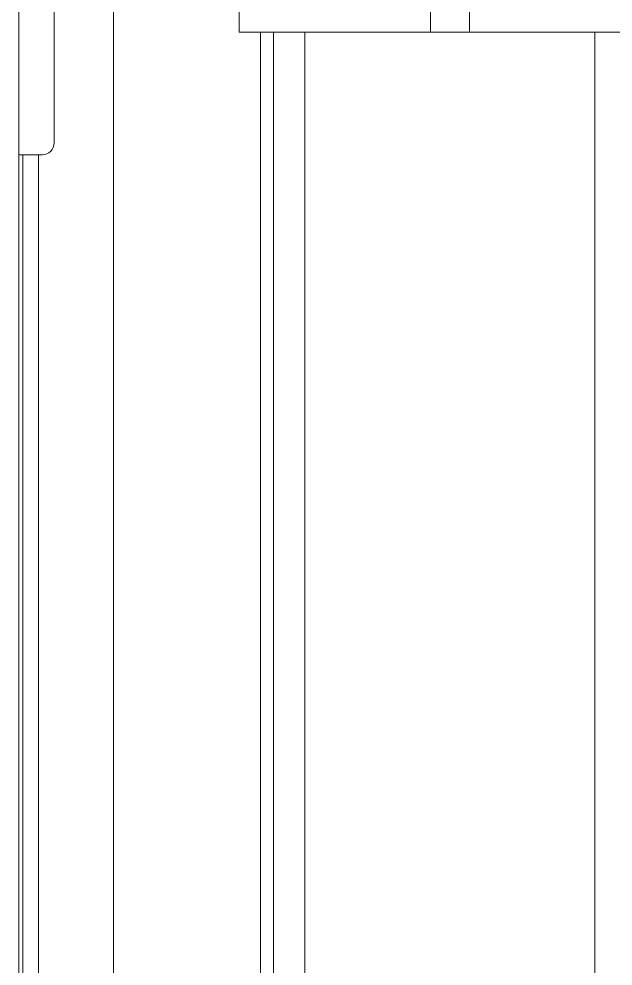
# Model space of a CAD drawing. Header units: centimetres. Extents: x 394264 to 551709, y 50011 to 59011.
# Drawn here: x 510332.51 to 510362.83, y 53779.18 to 53827.49 of the extents above; entities that cross this region are included whole.
import ezdxf

# ---------------------------------------------------------------- set-up
doc = ezdxf.new("R2010")
doc.units = ezdxf.units.CM
doc.layers.get('0').update_dxf_attribs({"lineweight": 9})
doc.layers.add('0-KRCN-MİMARİ-220526', color=8, linetype='Continuous', lineweight=9)
doc.layers.add('TF_Mobilya', color=142, linetype='Continuous', lineweight=9)

# ---------------------------------------------------------------- blocks, each defined once
blk = doc.blocks.new('kombine_altyapı')
at = {"color": 8, "linetype": 'Continuous', "lineweight": 15}
for p, q in [((5716.25, 1573), (5716.25, 1564.45)), ((5705, 1570.7), (5705, 1558.2)), ((5726, 1564.45), (5726, 1569.2)), ((5728, 1564.45), (5728, 1569.2)), ((5706.8, 1558.8), (5706.8, 1567.5)), ((5709.833, 1566.4), (5709.833, 1281.4)), ((5716.25, 1564.45), (5726, 1564.45)), ((5717.333, 1564.45), (5717.333, 1436.2)), ((5718, 1564.45), (5718, 1436.2)), ((5719.6, 1564.45), (5719.6, 1282.95)), ((5726, 1564.45), (5728, 1564.45)), ((5728, 1564.45), (5737.75, 1564.45)), ((5734.4, 1564.45), (5734.4, 1282.95)), ((5705, 1558.2), (5706.2, 1558.2)), ((5705, 1558.2), (5705, 1289.2)), ((5705.2, 1289.2), (5705.2, 1558.2)), ((5706, 1289.2), (5706, 1558.2))]:
    blk.add_line(p, q, dxfattribs=at)
blk.add_arc((5706.2, 1558.8), 0.6, 270, 0, dxfattribs=at)
blk = doc.blocks.new('A$C9e52caec')
at = {"layer": 'TF_Mobilya', "color": 8}
blk.add_blockref('kombine_altyapı', (0, 0), dxfattribs=at)

msp = doc.modelspace()

# ---------------------------------------------------------------- block references
at = {"layer": '0-KRCN-MİMARİ-220526', "rotation": 359.999999999997}
msp.add_blockref('A$C9e52caec', (504627.506, 52262.368, 73.999), dxfattribs=at)

doc.saveas('drawing.dxf')
